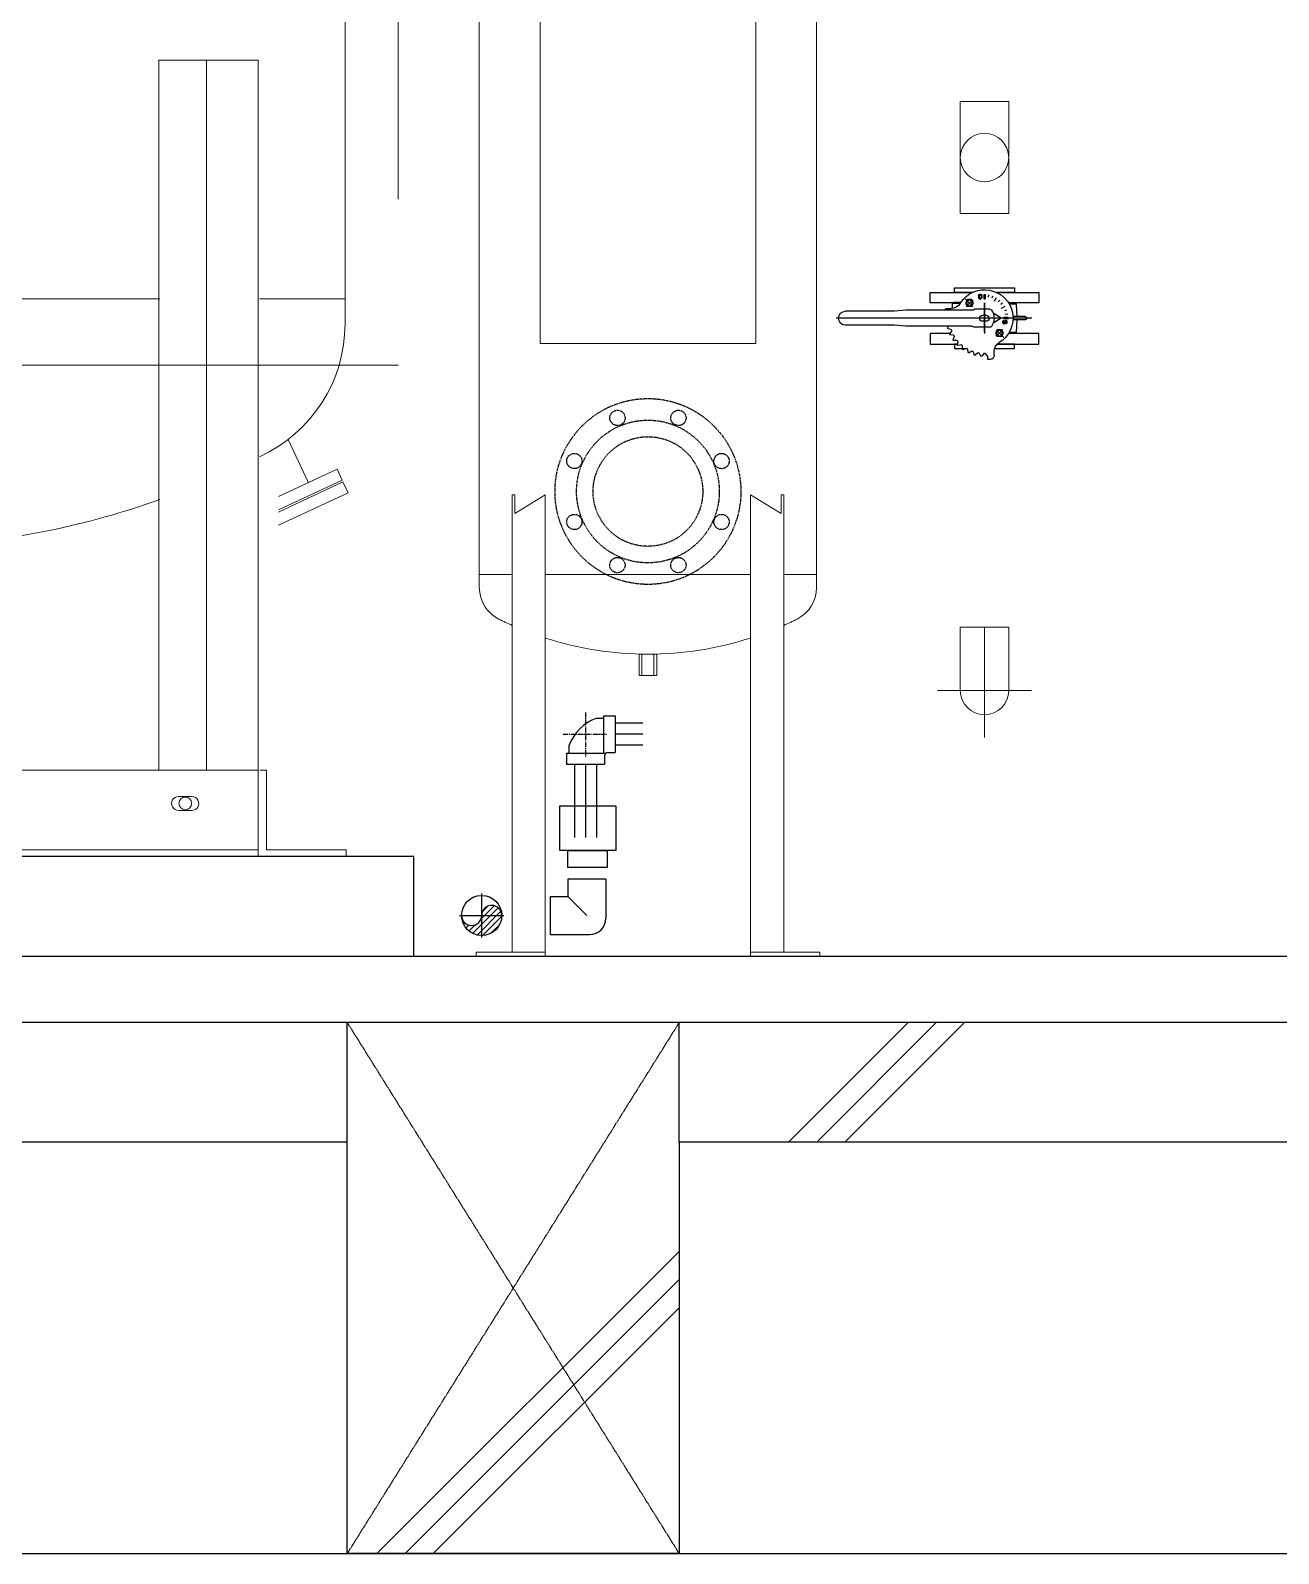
# Model space of a CAD drawing. Extents: x 0 to 160756, y 0 to 229247.
# Drawn here: x 57908 to 59788, y 109152 to 111447 of the extents above; entities that cross this region are included whole.
import ezdxf
from ezdxf.xclip import XClip

# ---------------------------------------------------------------- set-up
doc = ezdxf.new("R2010")
doc.units = 0
doc.header["$LTSCALE"] = 10
doc.header["$XCLIPFRAME"] = 2
for name, pattern in [('XCM7P30CDA$0$CENTER', [50.800000000000004, 31.75, -6.35, 6.35, -6.35]), ('XCM7P30CDA$0$CENTER2', [1.125, 0.75, -0.125, 0.125, -0.125]), ('XCM7P30CDA$0$DASHED2', [9.524999999999999, 6.35, -3.175]), ('XCM7P30CDA$0$DOTK1', [0.1, 0.05, -0.05]), ('XCM7P30CDA$0$HIDDEN', [0.375, 0.25, -0.125]), ('XCM7P30CDA$0$PHANTOMX2', [5, 2.5, -0.5, 0.5, -0.5, 0.5, -0.5])]:
    doc.linetypes.add(name, pattern=pattern)
for name, color, linetype in [('XCM7P30CDA$0$50RCHATCH', 252, 'Continuous'), ('XCM7P30CDA$0$C.Drain', 252, 'Continuous'), ('XCM7P30CDA$0$Center', 252, 'XCM7P30CDA$0$CENTER'), ('XCM7P30CDA$0$KABE1', 252, 'Continuous'), ('XCM7P30CDA$0$KABED', 252, 'XCM7P30CDA$0$DOTK1'), ('XCM7P30CDA$0$M-PIPE', 252, 'Continuous'), ('XCM7P30CDA$0$M-PIPE-CENT', 252, 'XCM7P30CDA$0$CENTER2'), ('XCM7P30CDA$0$M-PIPE-VALVE', 252, 'Continuous'), ('XCM7P30CDA$0$SUGATA3', 252, 'Continuous'), ('XCM7P30CDA$0$管架', 252, 'Continuous')]:
    doc.layers.add(name, color=color, linetype=linetype)
for name, color, linetype, lineweight in [('XCM7P30CDA$0$M-PIPE-20C CHILLED WATER RETURN-1', 252, 'Continuous', 5), ('XCM7P30CDA$0$交換器', 252, 'Continuous', 15), ('XCM7P30CDA$0$隔離網', 252, 'XCM7P30CDA$0$PHANTOMX2', 9)]:
    doc.layers.add(name, color=color, linetype=linetype, lineweight=lineweight)

# ---------------------------------------------------------------- blocks, each defined once
blk = doc.blocks.new('XCM7P30CDA$0$A$C9a307472')
at = {"layer": 'XCM7P30CDA$0$50RCHATCH'}
for p, q in [((34764.81170011522, 13920), (34944.81170011523, 14100)), ((34807.23810698641, 13920), (34987.23810698642, 14100)), ((34849.6645138576, 13920), (35029.66451385761, 14100)), ((34144.81170011523, 13300), (34599.99999999886, 13755.18829988364)), ((34187.23810698642, 13300), (34599.99999999886, 13712.76189301245)), ((34229.66451385761, 13300), (34599.99999999886, 13670.33548614126))]:
    blk.add_line(p, q, dxfattribs=at)
at = {"layer": 'XCM7P30CDA$0$KABE1', "linetype": 'Continuous'}
for p, q in [((48249.99999999886, 14100), (29399.99922811872, 14100.00000000001)), ((34099.99999999886, 13920), (30149.99999999886, 13920)), ((34099.99999999886, 13300), (34099.99999999886, 13920)), ((38549.99999999886, 13920), (34599.99999999886, 13920)), ((34599.99999999886, 13920), (34599.99999999886, 13300)), ((34599.99999999886, 13300), (34099.99999999886, 13300))]:
    blk.add_line(p, q, dxfattribs=at)
at = {"layer": 'XCM7P30CDA$0$KABED'}
for p, q in [((34599.99999999886, 14100.00000000001), (34099.99999999886, 13300)), ((34099.99999999886, 14100.00000000001), (34599.99999999886, 13300)), ((34099.99999999886, 13920), (34099.99999999886, 14100.00000000001)), ((34599.99999999886, 13920), (34599.99999999886, 14100.00000000001))]:
    blk.add_line(p, q, dxfattribs=at)
at = {"layer": 'XCM7P30CDA$0$SUGATA3'}
for p, q in [((30009.99999999886, 14200), (47614.99999999885, 14200)), ((30149.99999999886, 13300), (38449.99999999886, 13300))]:
    blk.add_line(p, q, dxfattribs=at)
blk = doc.blocks.new('XCM7P30CDA$0$A$C9f6aa294')
at = {"layer": 'XCM7P30CDA$0$交換器', "color": 7, "lineweight": 13}
blk.add_line((-129.1294399999897, 1786.510249631232), (-129.1294399999897, 1776.086345000003), dxfattribs=at)
for points in [[(-149.1667599999928, 1930.819034999993), (-434.1420700000017, 1930.819034999993), (-434.1420700000017, 1954.195915000004), (-149.1667599999928, 1954.195915000004)], [(-212.6183000000019, 1930.819034999993), (-371.8037199999962, 1930.819034999993), (-371.8037199999962, 1856.235654999997), (-212.6183000000019, 1856.235654999997)], [(-522.0836699999927, 1776.086345000003), (-62.3383499999909, 1776.086345000003), (-62.3383499999909, 1750.483095000003), (-522.0836699999927, 1750.483095000003)], [(-478.6694599999901, 1748.256724999999), (-104.6393699999899, 1748.256724999999), (-104.6393699999899, 1750.483095000003), (-478.6694599999901, 1750.483095000003)], [(-478.6694599999901, 1746.030354999995), (-104.6393699999899, 1746.030354999995), (-104.6393699999899, 1742.690804999991), (-478.6694599999901, 1742.690804999991)], [(-62.3383499999909, 1742.690804999991), (-522.0836699999927, 1742.690804999991), (-522.0836699999927, 1722.653474999999), (-62.3383499999909, 1722.653474999999)], [(-454.1793999999936, 1722.653474999999), (-129.1294399999897, 1722.653474999999), (-129.1294399999897, 223.1935549999907), (-454.1793999999936, 223.1935549999907)], [(-89.05478999998013, 1606.938860000009), (-89.05478999998013, 1649.239879999994), (-129.1294399999897, 1649.239879999994), (-129.1294399999897, 1606.938860000009)]]:
    blk.add_lwpolyline(points, close=True, dxfattribs=at)
blk.add_ellipse((-291.6544199999917, 1786.510249631232), major_axis=(162.5249799999947, 0), ratio=0.4931507144317286, start_param=0, end_param=1.062944440765644, dxfattribs=at)
blk = doc.blocks.new('XCM7P30CDA$0$BV-65A-AM')
at = {"color": 1, "linetype": 'ByBlock'}
for p, q in [((0, 71.29638142760086), (0, -223.6632183887123)), ((-17.29599457018776, 17.29599457023141), (-29.17232860690274, 29.17232860694639)), ((22.94846857829543, 0), (-22.94846857828088, 0)), ((22.94846857829543, 0), (-22.94846857828088, 0)), ((-21.24858201692405, 0), (22.52349693795259, 0)), ((-14.9698851529829, 0), (16.34906888731348, 0)), ((17.64852056269592, -17.52058821691026), (29.42329055123264, -29.20965361745039))]:
    blk.add_line(p, q, dxfattribs=at)
at = {"linetype": 'ByBlock'}
for p, q in [((-22.99999999998545, 46.46990485533024), (-21.43271115633252, 48.09416752848483)), ((-23, 46.46990485533024), (-23, 36.22008887991251)), ((-21.43271115633252, 48.09416752848483), (-2.613813452626346, 49.00900848179299)), ((-21.43271115633252, 48.09416752848483), (-21.43271115634707, 37.16898883420799)), ((-2.613813452626346, 60.98069198981102), (-2.613813452626346, 42.82595962384949)), ((0, 63.59450544243737), (0, 63.59450544243737)), ((0, 63.59450544243737), (0, 63.59450544243737)), ((2.613813452640898, 60.98069198981102), (2.613813452640898, 42.82595962384949)), ((2.613813452640898, 49.01812019081262), (21.43271115636162, 48.09416752848483)), ((21.43271115634707, 48.09416752848483), (23, 46.46990485534479)), ((21.43271115636162, 48.09416752848483), (21.43271115634707, 37.16898883420799)), ((23, 46.46990485534479), (23, 36.22008887991251)), ((-27.73673146363581, 25.58486973533581), (-27.76604896034405, 19.60719072392385)), ((-27.73673146362125, 25.58486973533581), (-22.54525083571207, 28.54831954411929)), ((-22.54525083571207, 28.54831954411929), (-17.38308770451113, 25.53409034147626)), ((-17.38308770451113, 25.53409034147626), (-17.41240520123392, 19.55641133006429)), ((-8.241950362367788, 32.09641822479898), (-7.01955324348819, 32.09641822479898)), ((0, 24.80490731479949), (-7.431002321915003, 13.04319119879801)), ((-3.352361886878498, 29.16266513950541), (-4.574759005743545, 29.16266513950541)), ((0.9167978391633369, 35.68075525834865), (-0.916797839148785, 35.68075525834865)), ((-0.916797839148785, 35.68075525834865), (-0.916797839148785, 29.26317038427806)), ((-0.916797839148785, 29.26317038427806), (0.9167978391633369, 29.26317038427806)), ((0, 24.80490731479949), (7.431002321915003, 13.04319119879801)), ((0.9167978391633369, 35.68075525834865), (0.9167978391633369, 29.26317038427806)), ((6.173504335412872, 34.87722334725549), (5.536703239180497, 31.26574486747268)), ((12.16329630340624, 33.29826318231062), (10.90904299002432, 29.85223052548827)), ((17.78790631717129, 30.70317451034498), (14.57911388014327, 25.1453829784441)), ((22.8764334476291, 27.17080778745003), (20.51920828124275, 24.36157622686005)), ((-62.10843510300037, 8.382667555444641), (-62.10843510300037, 4.988192328557489)), ((-62.10843510300037, 4.988192328557489), (-58.27968517219415, 4.988192328557489)), ((-53.20078732614638, 1.091016942096758), (-58.27968517219415, 4.988192328557489)), ((-55.83528281668259, 14.65581984177697), (-50.12164432469581, 14.65581984176242)), ((-22.60388582914311, 16.59296152128081), (-27.76604896034405, 19.60719072392385)), ((-17.41240520123392, 19.55641133006429), (-22.60388582914311, 16.59296152128081)), ((-13.60757588375418, 7.846481006781687), (-13.60757588375418, -14.78735003811016)), ((-8.327709391858662, 0), (8.327709391873213, 0)), ((-8.327709391858662, 0), (8.327709391873213, 0)), ((-8.327709391858662, 0), (8.327709391873213, 0)), ((-4.626075210922863, 2.160766510773101), (-4.626075210922863, -2.77815365717106)), ((4.626075210937415, 2.160766510773101), (4.626075210937415, -2.77815365717106)), ((13.60757588375418, 7.846481006781687), (13.60757588375418, -14.78735003811016)), ((27.27426537283463, 22.80849218904041), (24.46503381224466, 20.45126702266862)), ((30.8477761951508, 17.7487744671671), (25.28998466324992, 14.53998203012452)), ((35.68075525799941, 0.916797839148785), (29.26317038391426, 0.916797839148785)), ((29.26317038391426, -0.916797839148785), (29.26317038391426, 0.916797839148785)), ((33.48838659650937, 12.14539158441767), (30.04235393968702, 10.89113827103574)), ((35.11586296610767, 6.168599494281807), (31.5043844863394, 5.531798398049432)), ((35.68075525799941, -0.916797839148785), (35.68075525799941, 0.916797839148785)), ((-53.20078732614638, -1.091016942096758), (-56.76026671295404, -3.822301538762986)), ((-52.60482237422548, -8.191076460425393), (-56.55809516520821, -6.133132903603837)), ((-52.22591616662976, -10.33996034691518), (-55.25703647054615, -13.64784770236292)), ((-50.40609286476683, -17.22866577956302), (-54.6566647074942, -15.88846562551043)), ((-49.65979332294955, -19.27910691885336), (-52.07045548736642, -23.06308854963572)), ((-11.90662889827217, -19.89019099452707), (-11.90662889827217, -118.7294608221127)), ((11.90662889828673, -19.89019099452707), (11.90662889828673, -118.7294608221127)), ((17.72543461967143, -19.71101713036478), (17.69611712296319, -25.6886961417913)), ((17.72543461967143, -19.71101713037933), (22.91691524758062, -16.74756732159585)), ((22.91691524758062, -16.74756732159585), (28.07907837878156, -19.76179652423889)), ((28.07907837878156, -19.76179652423889), (28.04976088207331, -25.73947553565085)), ((28.86157319364429, -7.002702876212425), (28.86157319364429, -6.187771463621175)), ((35.68075525799941, -0.916797839148785), (29.26317038391426, -0.916797839148785)), ((30.08397031252389, -7.002702876212425), (30.08397031252389, -6.187771463621175)), ((33.95489452227775, -3.946710079020704), (31.10263457824476, -3.946710079020704)), ((33.95489452227775, -5.169107197900303), (31.10263457824476, -5.169107197900303)), ((33.95489452227775, -8.021367323177401), (31.10263457824476, -8.021367323177401)), ((33.95489452227775, -9.243764442042448), (31.10263457824476, -9.243764442042448)), ((34.97355878801318, -7.002702876212425), (34.97355878801318, -6.187771463621175)), ((36.19595590687823, -7.002702876212425), (36.19595590687823, -6.187771463621175)), ((-46.67140608131012, -25.7471484370908), (-51.09012550121406, -25.16541298932862)), ((-45.58038913921337, -27.6368452127208), (-47.29734641411051, -31.78194675179839)), ((-41.51423859193164, -33.48769464802172), (-45.96684503542201, -33.68209964374546)), ((-40.11165424724459, -35.15922957970179), (-41.08273775465204, -39.53950421432091)), ((-35.0912883211131, -40.21511183264374), (-39.44249159455649, -41.17975037443102)), ((-33.41975338943303, -41.61769617731625), (-33.61545724836469, -46.10005147923948)), ((-27.59771336270205, -45.72499082401919), (-31.71530435641762, -47.43055285792798)), ((22.85828025416413, -28.70292534441978), (17.69611712296319, -25.6886961417913)), ((22.47879569265933, -48.09416752848483), (22.47879569265933, -36.54584220779361)), ((28.04976088207331, -25.73947553565085), (22.85828025416413, -28.70292534441978)), ((24.04608453631226, -46.46990485535935), (24.04608453629771, -35.53421811356384)), ((-25.70801658707205, -46.81600776611594), (-25.12239443481667, -51.26424963767931)), ((-19.26120219986478, -49.84991673716286), (-23.02006999512378, -52.24457962383167)), ((-17.21076106057444, -50.59621627898014), (-15.86160672987171, -54.87518714180624)), ((-11.90662889827217, -53.90463747728791), (-13.6209888067242, -55.47555890487274)), ((14.65581984177697, -55.83528281668259), (14.65581984177697, -50.12164432471036)), ((14.74474835612637, -48.45389066041389), (22.47879569265933, -48.09416752848483)), ((22.47879569265933, -48.09416752849938), (24.04608453631226, -46.46990485535935)), ((-11.90662889827217, -118.7294608221127), (-10.56501774497156, -135.7389306768164)), ((-10.56501774497156, -135.7389306768164), (-10.56501774497156, -209.3685955326364)), ((11.90662889828673, -118.7294608221127), (10.56501774497156, -135.7389306768164)), ((10.56501774497156, -135.7389306768164), (10.56501774497156, -209.3685955326364))]:
    blk.add_line(p, q, dxfattribs=at)
for points in [[(-38.99999999994179, 19.2814958900417), (-38.99999999994179, 81.88607350058737), (-23, 81.88607350058737), (-23, 36.22008887991251)], [(38.99999999994179, 17.88560422444425), (38.99999999994179, 81.88607350058737), (23, 81.88607350058737), (23, 36.22008887991251)], [(-45.77499999990687, 15.27020923761302), (-45.77499999990687, 45.24374999997963), (-38.99999999994179, 45.24374999997963), (-38.99999999994179, 19.2814958900417)], [(38.99999999994179, -17.88560422444425), (38.99999999994179, -45.24375000000873), (45.77499999990687, -45.24375000000873), (45.77499999990687, 45.24374999997963), (38.99999999994179, 45.24374999997963), (38.99999999994179, 17.88560422444425)], [(23, -36.22008887991251), (23, -81.88607350061648), (38.99999999994179, -81.88607350061648), (38.99999999994179, -17.88560422444425)], [(-38.99999999994179, -41.0816523496469), (-38.99999999994179, -45.24375000000873), (-45.77499999990687, -45.24375000000873), (-45.77499999990687, -26.25407919968711)], [(-23, -52.23179362679366), (-23, -81.88607350061648), (-38.99999999994179, -81.88607350061648), (-38.99999999994179, -41.0816523496469)]]:
    blk.add_lwpolyline(points)
for points in [[(-8.241950362367788, 32.09641822479898, -0.1200112168691466), (-8.016765474734711, 33.02108853812388, -0.1049567332455676), (-7.425146842986578, 33.74244224133145, -0.08892268746669663), (-6.660869498518878, 34.15735484864854, -0.08016689801161275), (-5.797156124623143, 34.29673303876189, -0.08016689801161793), (-4.933442750727409, 34.15735484864854, -0.08892268746670648), (-4.169165406259708, 33.74244224133145, -0.1049567332455636), (-3.577546774497023, 33.02108853812388, -0.1200112168691502), (-3.352361886878498, 32.09641822479898, -0.120011216869141), (-3.577546774497023, 31.17174791147409, -0.1049567332455665), (-4.169165406259708, 30.45039420826652, -0.0889226874666968), (-4.933442750727409, 30.03548160094942, -0.0889226874666968)], [(-3.352361886878498, 29.16266513950541, -0.1082535630563452), (-3.534277330705663, 28.33228320158378, -0.1020133445945714), (-4.068425540506723, 27.60680761380354, -0.09427316092624215), (-4.850031014779233, 27.13314957226976, -0.08944581679241696), (-5.797156124623143, 26.96235032552795, -0.08944581679241696), (-6.744281234467053, 27.13314957226976, -0.09427316092623779), (-7.525886708739563, 27.60680761380354, -0.1020133445945728), (-8.060034918540623, 28.33228320158378, -0.1082535630563443), (-8.241950362367788, 29.16266513950541, -0.1082535630563461), (-8.060034918540623, 29.99304707742704, -0.2074618026019461), (-6.820530455021071, 30.90786292661505, 0.005898667344515748), (-5.342963572606095, 31.18778019965976)], [(-7.01955324348819, 32.09641822479898, -0.1200112168691465), (-6.931243691476993, 32.4590412320249, -0.1049567332455675), (-6.661521416681353, 32.78791045844264, -0.08892268746669674), (-6.276363641329226, 32.99700577960175, -0.08016689801161295), (-5.797156124623143, 33.07433591989684, -0.08016689801161792), (-5.317948607902508, 32.99700577960175, -0.08892268746670644), (-4.932790832564933, 32.78791045844264, -0.1049567332455637), (-4.663068557769293, 32.4590412320249, -0.1200112168691499), (-4.574759005743545, 32.09641822479898, -0.1200112168691407), (-4.663068557769293, 31.73379521757306, -0.1049567332455665), (-4.932790832564933, 31.40492599115532, -0.08892268746669682), (-5.317948607902508, 31.19583066999621)], [(-4.574759005743545, 29.16266513950541, -0.1082535630563451), (-4.644713381130714, 28.84334728184331, -0.1020133445945712), (-4.886166101074195, 28.51540823664982, -0.09427316092624186), (-5.277025465635234, 28.2785448992945, -0.08944581679241695), (-5.797156124623143, 28.18474744440755, -0.08944581679241706), (-6.317286783611053, 28.2785448992945, -0.09427316092623768), (-6.708146148172091, 28.51540823664982, -0.102013344594573), (-6.94959886810102, 28.84334728184331, -0.1082535630563441), (-7.01955324348819, 29.16266513950541, -0.08888601461908548), (-6.97203268809244, 29.4278649509215, -0.1780690146909575), (-6.568644434169983, 29.71107074443717, 0.005748020919715347), (-5.101281135968748, 29.98951298570319, 0.005748020919715347)]]:
    blk.add_lwpolyline(points, format="xyb", dxfattribs=at)
for centre in [(-22.54525083571207, 22.54525083577028), (22.91691524758062, -22.75063602994487)]:
    blk.add_circle(centre, 4.131668725514952, dxfattribs=at)
for centre, radius, start, end in [((0, 60.98069198981102), 2.613813452634859, 90, 180), ((0, 60.98069198981102), 2.613813452634859, 0, 90), ((0, 0), 42.905650425892, 301.1865774915229, 148.8134225084626), ((-5.797156124623143, 32.64196727753733), 1.523466747834535, 287.345376729521, 288.3336914969693), ((-5.13474099682935, 30.44106601767999), 0.4527910146861147, 274.237844523519, 296.3959642287025), ((-55.83528281668259, 8.382667555444641), 6.273152286323661, 90, 180), ((-54.03795407015423, 0), 1.375196758730906, 307.4999999994208, 52.50000000057916), ((-50.12164432469581, 30.3387005575787), 15.68288071580916, 270, 328.8134225084626), ((-10.47099974058801, 7.846481006781687), 3.136576143161831, 126.2803009467373, 180), ((0, -6.418334452639101), 20.83196525030374, 53.71969905326269, 126.2803009467373), ((0, 2.160766510773101), 4.626075210932149, 0, 180), ((10.47099974060256, 7.846481006781687), 3.136576143161831, 0, 53.71969905326269), ((-55.92309996894619, -4.913318480859743), 1.375196758730906, 127.4999999994208, 242.5000000000757), ((-54.24313506667386, -14.57691716609406), 1.375196758730906, 137.5000000001821, 252.5000000003708), ((-53.2398175704875, -9.410890883169486), 1.375196758730906, 317.5000000001821, 62.50000000007567), ((-50.81962250558718, -18.54021423897939), 1.375196758730906, 327.5000000001129, 72.50000000037087), ((-20.41136382562399, -19.89019099452707), 8.50473492734626, 0, 36.8698976458375), ((0, -2.77815365717106), 4.626075210932149, 180, 0), ((20.41136382563855, -19.89019099452707), 8.50473492734626, 143.1301023545859, 180), ((31.10263457824476, -6.187771463621175), 2.241061384598513, 90, 180), ((31.10263457824476, -7.002702876212425), 2.241061384598513, 180, 270), ((31.10263457824476, -6.187771463621175), 1.018664265726597, 90, 180), ((31.10263457824476, -7.002702876212425), 1.018664265726597, 180, 270), ((33.95489452227775, -6.187771463621175), 2.241061384598513, 0, 90), ((33.95489452227775, -6.187771463621175), 1.018664265726597, 0, 90), ((33.95489452227775, -7.002702876212425), 1.018664265726597, 270, 0), ((33.95489452227775, -7.002703057441977), 2.241061384598513, 270, 0), ((-50.91062630474335, -23.80198122949514), 1.375196758730906, 147.5000000001129, 262.4999999997505), ((-46.02683027554303, -32.30821176760946), 1.375196758730906, 157.4999999996144, 272.4999999997571), ((-46.85090527778084, -27.11058019690972), 1.375196758730906, 337.4999999996144, 82.4999999997505), ((-41.45425335179607, -34.86158252415771), 1.375196758730906, 347.4999999999087, 92.49999999975708), ((-39.74013865010056, -39.83715126987954), 1.375196758730906, 167.4999999999087, 282.5000000001959), ((-34.79364126556902, -41.55771093719522), 1.375196758730906, 357.5000000002427, 102.5000000001959), ((-27.07144834689097, -46.99550696258666), 1.375196758730906, 7.500000000274482, 112.5000000003119), ((30.33870055759326, -50.12164432471036), 15.68288071580916, 121.1865774915229, 180), ((-32.2415693722287, -46.16003671936051), 1.375196758730906, 177.5000000002426, 292.5000000003118), ((-23.7589626749832, -51.0847504412086), 1.375196758730906, 187.5000000002745, 302.499999999952), ((-18.52230951999081, -51.00974591978593), 1.375196758730906, 17.50000000026563, 122.499999999952), ((-14.55005827045534, -54.46165750100045), 1.375196758730906, 197.5000000002656, 312.4999999996887), ((8.382667555459193, -55.83528281668259), 6.273152286323661, 304.1771077311113, 0), ((0, -209.3685955326364), 10.56501774496959, 180, 0)]:
    blk.add_arc(centre, radius, start, end, dxfattribs=at)
at = {"color": 1, "linetype": 'ByBlock'}
for centre, start, end in [((0.1443380807613721, -0.1443380807613721), 121.8333468452855, 148.166653154167), ((0.144864327259711, -0.1438099085789872), 301.8333468452855, 328.166653154167)]:
    blk.add_arc(centre, 32.08792437038778, start, end, dxfattribs=at)
blk = doc.blocks.new('XCM7P30CDA$0$A$C32AB3962')
at = {"color": 1, "linetype": 'XCM7P30CDA$0$CENTER'}
for p, q in [((0, 70.65010000007533), (0, -70.65010000007533)), ((70.65009999999438, -7.639755494892597e-11), (-95.24999999988268, -8.36735125631094e-11))]:
    blk.add_line(p, q, dxfattribs=at)
at = {"color": 0}
blk.add_lwpolyline([(1.364242052659392e-12, -36.51250000008076), (-95.24999999988268, -36.51250000008076), (-95.24999999988268, 36.51250000034634), (1.364242052659392e-12, 36.51250000034634)], dxfattribs=at)
blk.add_arc((1.364242052659392e-12, -8.003553375601768e-11), 36.51250000000118, 270, 90, dxfattribs=at)
blk = doc.blocks.new('XCM7P30CDA$0$A$C3A915B38')
at = {"lineweight": 20}
for p, q in [((31.99999578015377, 26.49999868795976), (-4.219846232444979e-06, 26.49999868795976)), ((-4.219846232444979e-06, 26.49999868795976), (-4.219846232444979e-06, -1.312040240009082e-06)), ((31.99999578015377, 26.49999868795976), (31.99999578015377, -1.312040240009082e-06)), ((31.99999578015377, -1.312040240009082e-06), (-4.219846232444979e-06, -1.312040240009082e-06))]:
    blk.add_line(p, q, dxfattribs=at)
at = {"linetype": 'XCM7P30CDA$0$DASHED2', "lineweight": 20}
for p, q in [((-4.219846232444979e-06, 22.24999868795976), (31.99999578015377, 22.24999868795976)), ((-4.219846232444979e-06, 4.24999868795976), (31.99999578015377, 4.24999868795976))]:
    blk.add_line(p, q, dxfattribs=at)
blk = doc.blocks.new('XCM7P30CDA$0$A$Ca0cf065b')
at = {"color": 7, "lineweight": 13}
for p, q in [((114.9999965999596, 617.4000000000524), (114.9999965999596, 1920)), ((622.9999965999596, 575), (622.9999965999814, 1617.400000000009)), ((164.3986494635465, 695), (164.3986494635465, 5.999997105027433)), ((214.3910747722912, 0), (214.3910747722548, 694.9999999999854)), ((523.6089184276134, 0), (523.6089184276498, 694.9999999999854)), ((523.6089184276207, 695), (569.6013456663495, 666.8461674302671)), ((569.6013456663495, 666.8461674302671), (569.6013456663495, 695)), ((573.6013437363581, 695), (569.6013456663495, 695)), ((573.6013437363581, 695), (573.6013437363581, 5.999997105027433)), ((114.9999965999596, 575), (114.9999965999596, 617.4000000000524)), ((114.9999965999741, 575), (164.398649463561, 575)), ((114.9999965999523, 575), (164.3986494635465, 575)), ((114.9999965999523, 555.1506453012407), (114.9999965999523, 575)), ((573.6013437363581, 575), (622.9999965999596, 575)), ((573.6013437363581, 575), (622.9999965999523, 575)), ((622.9999965999523, 555.1506453012407), (622.9999965999523, 575)), ((214.3910747722912, 5.999997105027433), (110.1486883292746, 5.999997105027433)), ((110.1486883292746, 5.999997105027433), (110.1486883292746, 0)), ((110.1486883292746, 0), (214.3910747722912, 0)), ((214.3910747722912, 0), (214.3910747722912, 5.999997105027433)), ((214.3910747722912, 0), (214.3910747722912, 5.999997105027433)), ((523.6089184276134, 5.999997105027433), (627.85130487063, 5.999997105027433)), ((523.6089184276134, 0), (523.6089184276134, 5.999997105027433)), ((523.6089184276134, 0), (523.6089184276134, 5.999997105027433)), ((627.85130487063, 0), (523.6089184276134, 0)), ((627.85130487063, 5.999997105027433), (627.85130487063, 0))]:
    blk.add_line(p, q, dxfattribs=at)
at = {"color": 252, "lineweight": 13}
for p, q in [((164.3986494635465, 695), (168.398647533555, 695)), ((168.398647533555, 666.8461674302671), (168.398647533555, 695)), ((214.3910747722839, 695), (168.398647533555, 666.8461674302671)), ((214.3910747722693, 575), (523.6089184276352, 575)), ((214.3910747722985, 575), (523.6089184276425, 575))]:
    blk.add_line(p, q, dxfattribs=at)
at = {"color": 252, "linetype": 'XCM7P30CDA$0$HIDDEN', "ltscale": 0.5}
for centre, radius in [((368.9999966000032, 700.0000000000582), 140), ((368.9999966000032, 700.0000000000582), 107.5), ((323.1084389912139, 810.8781535752205), 11.5), ((414.9524592940652, 810.8529258628841), 11.5), ((368.9999966000032, 700.0000000000582), 82.59999999999127), ((368.9999966000032, 700.0000000000582), 82.59999999999998), ((258.1470707371773, 745.9524626941129), 11.5), ((479.8781501751655, 745.8915576088475), 11.5), ((258.1218430248409, 654.1084423912689), 11.5), ((479.8529224628292, 654.0475373060035), 11.5), ((323.0475339059412, 589.1470741372323), 11.5), ((414.8915542087925, 589.1218464248959), 11.5)]:
    blk.add_circle(centre, radius, dxfattribs=at)
at = {"color": 7, "lineweight": 13}
for centre, radius, start, end in [((167.9999965999523, 555.1506453012407), 53, 180, 243.5964762536717), ((569.9999965999523, 555.1506453012407), 53, 296.4035237463283, 0), ((368.9999965999523, 960), 505, 243.5964762536717, 246.0993986432048), ((368.9999965999523, 960), 505, 293.9006013567952, 296.4035237463283), ((368.9999965999523, 960), 505, 252.1722579444194, 287.8277420555806)]:
    blk.add_arc(centre, radius, start, end, dxfattribs=at)
at = {"color": 7, "lineweight": 13, "xscale": -1, "rotation": 270}
blk.add_blockref('XCM7P30CDA$0$A$C3A915B38', (355.7499979119893, 423.0000042198517), dxfattribs=at)
blk = doc.blocks.new('XCM7P30CDA$0$A$C834e8dec')
at = {"color": 7, "lineweight": 13}
for p, q in [((3479.999869481442, 840.2754127858097), (3479.999869481442, 2975.27541278581)), ((3348.855970801029, 1199.999999999996), (3198.855970801029, 1200)), ((3199.255955433488, 1200), (3199.255955433488, 130)), ((3271.393687825112, 1200), (3271.393687825112, 130)), ((3349.255955433502, 1199.999999999996), (3349.255955433502, 0)), ((2888.201795370973, 840.2754127858097), (3201.141685693859, 840.2754127858097)), ((3351.14168569383, 840.2754127858097), (3479.999869481442, 840.2754127858097)), ((3479.999869481442, 840.2754127858134), (3479.999869481442, 802.6704052121495)), ((3394.378829010777, 628.4800094508573), (3424.807343856097, 563.2258487842191)), ((3379.80191984713, 542.2394749103187), (3467.992284657535, 583.363317396892)), ((3475.599413368865, 567.0497772302333), (3467.992284657535, 583.363317396892)), ((3379.80191984713, 522.3786723689955), (3475.599413368865, 567.0497772302333)), ((3379.80191984713, 519.0685386121077), (3476.867268154092, 564.3308538691235)), ((3476.867268154092, 564.3308538691235), (3484.474396865422, 548.0173137024685)), ((3379.80191984713, 499.2077360707844), (3484.474396865422, 548.0173137024685)), ((211.5437527942704, 130.0000000000036), (3349.255955433517, 130.0000000000036)), ((3351.541670326333, 130), (3361.541670326333, 130)), ((3361.541670326333, 130), (3361.541670326333, 10)), ((3229.255235784614, 90.49948589059568), (3249.255235784614, 90.49948589059568)), ((3229.255235784614, 69.49948589059568), (3249.463746897047, 69.50155642255413)), ((209.2580379014835, 10), (3349.255955433502, 10)), ((1780.399854113915, 0), (3349.255955433502, 0)), ((3481.541670326333, 0), (3351.541670326333, 0)), ((3481.541670326333, 10), (3361.541670326333, 10)), ((3481.541670326333, 10), (3481.541670326333, 0))]:
    blk.add_line(p, q, dxfattribs=at)
blk.add_circle((3239.255955433488, 80), 9.5, dxfattribs=at)
for centre, radius, start, end in [((3259.999869481442, 802.6704052121495), 220, 294.4740447049159, 0), ((2779.999869481442, 1725.27541278581), 1260, 273.7541949993678, 289.526301205318), ((3229.255235784614, 79.99948589059568), 10.5, 90, 270.0078542156446), ((3249.255235784614, 79.99948589059568), 10.5, 268.8699883490864, 90)]:
    blk.add_arc(centre, radius, start, end, dxfattribs=at)
at = {"layer": 'XCM7P30CDA$0$隔離網', "color": 7, "lineweight": 13, "ltscale": 50}
for p in [(3559.999869481457, 2240.275412785813), (2579.999869481457, 740.2754127858134)]:
    blk.add_line(p, (3559.999869481457, 740.2754127858134), dxfattribs=at)
blk = doc.blocks.new('XCM7P30CDA$0$PipeSection-6.05')
h = blk.add_hatch()
h.set_pattern_fill('LINE', color=256, scale=0.201666666666667, angle=45, style=0)
h.set_pattern_definition([(45, (-407.4938, -235.6305), (-0.4527545794372371, 0.4527545794372372), [])])
edge = h.paths.add_edge_path()
edge.add_arc((-1.512499999999989, 0), 1.5125, 180, 360)
edge.add_arc((1.512499999999989, 0), 1.5125, 0, 180, ccw=False)
edge.add_arc((0, 0), 3.025, -180, 0, ccw=False)
blk.add_circle((0, 0), 3.025)
for centre, start, end in [((-1.512499999999989, 0), 180, 0), ((1.512499999999989, 0), 0, 180)]:
    blk.add_arc(centre, 1.5125, start, end)
at = {"layer": 'XCM7P30CDA$0$Center'}
for p, q in [((0, -3.327499999999986), (0, 3.327499999999986)), ((-3.327499999999986, 0), (3.327499999999986, 0))]:
    blk.add_line(p, q, dxfattribs=at)
blk = doc.blocks.new('XCM7P30CDA$0$協羽-80A-90度-')
for p, q in [((10.10000002384186, 15.39999961853027), (-0.7999999523162842, 15.39999961853027)), ((10.10000002384186, 15.39999961853027), (10.10000002384186, 4.800000190734863)), ((-5.299999952316284, 0), (-5.299999952316284, 10.89999961853027)), ((5.299999952316284, 4.800000190734863), (0, 10.09999990463257)), ((5.299999952316284, 0), (5.299999952316284, 4.800000190734863)), ((10.10000002384186, 4.800000190734863), (5.299999952316284, 4.800000190734863)), ((-5.299999952316284, 0), (5.299999952316284, 0))]:
    blk.add_line(p, q)
blk.add_arc((-0.7999999523162842, 10.89999961853027), 4.5, 90, 180)
blk = doc.blocks.new('XCM7P30CDA$0$90E-25A')
at = {"layer": 'XCM7P30CDA$0$M-PIPE'}
for p, q in [((16.82499999999891, 69.62499999999682), (27.61939123152251, 69.62499999999727)), ((27.61939123152297, 73.02499999999668), (44.45000000000073, 73.02499999999714)), ((27.61939123152297, 16.83060876848049), (27.61939123152251, 73.02499999999691)), ((44.45000000000073, 73.02499999999714), (44.45000000000073, 17.52600000000075)), ((-25.17500000000064, 27.62499999999682), (-25.17500000000064, 16.83060876847753)), ((-28.57500000000118, 16.83060876847753), (27.61939123152297, 16.83060876848049)), ((-28.57500000000027, 16.83060876847753), (-28.57500000000073, -6.821210263296962e-13)), ((-28.57500000000073, -6.821210263296962e-13), (28.57500000000073, 6.821210263296962e-13)), ((30.03946609406785, 16.06153390593386), (27.61939123152297, 16.83060876848049)), ((28.57500000000073, 12.5260000000012), (28.57500000000073, -4.547473508864641e-13)), ((33.57500000000073, 17.5260000000012), (44.45000000000073, 17.52600000000098))]:
    blk.add_line(p, q, dxfattribs=at)
for centre, radius, start, end in [((41.94083363451712, 2.509166365479068), 71.6612881799723, 110.5166643588829, 159.483335641117), ((33.57500000000073, 12.5260000000012), 5, 90, 180)]:
    blk.add_arc(centre, radius, start, end, dxfattribs=at)
at = {"layer": 'XCM7P30CDA$0$M-PIPE-CENT'}
for p, q in [((0, 78.02499999999691), (0, 10.87499999999909)), ((-33.57500000000073, 45.27549999999883), (31.92399999999907, 45.27549999999906))]:
    blk.add_line(p, q, dxfattribs=at)
blk = doc.blocks.new('XCM7P30CDA')
blk.add_lwpolyline([(58485.60379105859, 110202.4641568822), (54832.4957430743, 110202.4641568822), (54832.4957430743, 110052.4641568822), (58485.60379105859, 110052.4641568822)], close=True)
at = {"layer": 'XCM7P30CDA$0$M-PIPE-20C CHILLED WATER RETURN-1'}
blk.add_lwpolyline([(59308.78565079227, 111339.8443295179), (59381.79815079222, 111339.8443295179), (59381.79815079222, 111171.3250987489), (59308.78565079227, 111171.3250987489)], close=True, dxfattribs=at)
blk.add_circle((59345.28565079227, 111255.5847141329), 36.5, dxfattribs=at)
at = {"layer": 'XCM7P30CDA$0$管架', "linetype": 'ByBlock'}
for p, q in [((58830.34388388529, 110403.5326245778, 1.540650476201228e-08), (58788.61958906757, 110403.5326245778, 1.540650476201228e-08)), ((58830.34388388529, 110386.8321245778, 1.540650476201228e-08), (58788.61958906757, 110386.8321245778, 1.540650476201228e-08)), ((58830.34388388529, 110370.1316245778, 1.540650476201228e-08), (58788.61958906757, 110370.1316245778, 1.540650476201228e-08)), ((58727.46908906757, 110341.5566245778, 1.540650476201228e-08), (58727.46908906757, 110231.1363985027, 1.540650476201228e-08)), ((58744.16958906758, 110341.5566245778, 1.540650476201228e-08), (58744.16958906758, 110231.1363985027, 1.540650476201228e-08)), ((58760.87008906758, 110341.5566245778, 1.540650476201228e-08), (58760.87008906758, 110231.1363985027, 1.540650476201228e-08))]:
    blk.add_line(p, q, dxfattribs=at)
for points in [[(58705.40536400431, 110278.8803096445), (58789.8771625415, 110278.8803096445), (58789.8771625415, 110211.6610710723), (58705.40536400431, 110211.6610710723)], [(58717.3912632729, 110211.6610710723), (58776.84559044899, 110211.6610710723), (58776.84559044899, 110186.044549747), (58717.3912632729, 110186.044549747)]]:
    blk.add_lwpolyline(points, close=True, dxfattribs=at)
at = {"color": 4}
ref = blk.add_blockref('XCM7P30CDA$0$A$C9a307472', (24285.22893119558, 95852.46415688224), dxfattribs=at)
XClip(ref).set_block_clipping_path([(28505.825258383287, 11204.571428573021), (50624.99999999898, 21456.399177921412)])
for name, p in [('XCM7P30CDA$0$A$C834e8dec', (54901.95078702898, 110202.5087115337)), ('XCM7P30CDA$0$A$C9f6aa294', (59129.88065034078, 110752.4641568823)), ('XCM7P30CDA$0$A$Ca0cf065b', (58469.22623874078, 110052.4641568823))]:
    blk.add_blockref(name, p)
at = {"layer": 'XCM7P30CDA$0$C.Drain', "xscale": 10, "yscale": 10, "zscale": 10}
blk.add_blockref('XCM7P30CDA$0$PipeSection-6.05', (58587.78131724795, 110113.7141539798), dxfattribs=at)
at = {"layer": 'XCM7P30CDA$0$M-PIPE-20C CHILLED WATER RETURN-1', "rotation": 270}
blk.add_blockref('XCM7P30CDA$0$A$C32AB3962', (59345.28565079214, 110452.7259903446), dxfattribs=at)
at = {"layer": 'XCM7P30CDA$0$M-PIPE-VALVE', "xscale": -1, "rotation": 270}
blk.add_blockref('XCM7P30CDA$0$BV-65A-AM', (59345.28565079227, 111013.5165521884), dxfattribs=at)
at = {"layer": 'XCM7P30CDA$0$管架', "linetype": 'ByBlock'}
blk.add_blockref('XCM7P30CDA$0$90E-25A', (58744.16958906758, 110341.5566245778, 1.540650476201228e-08), dxfattribs=at)
at = {"layer": 'XCM7P30CDA$0$管架', "linetype": 'ByBlock', "xscale": 5.4, "yscale": 5.4, "zscale": 5.4, "rotation": 180}
blk.add_blockref('XCM7P30CDA$0$協羽-80A-90度-', (58746.21135794526, 110168.254153465), dxfattribs=at)

msp = doc.modelspace()

# ---------------------------------------------------------------- block references
msp.add_blockref('XCM7P30CDA', (0, 0))

doc.saveas('drawing.dxf')
